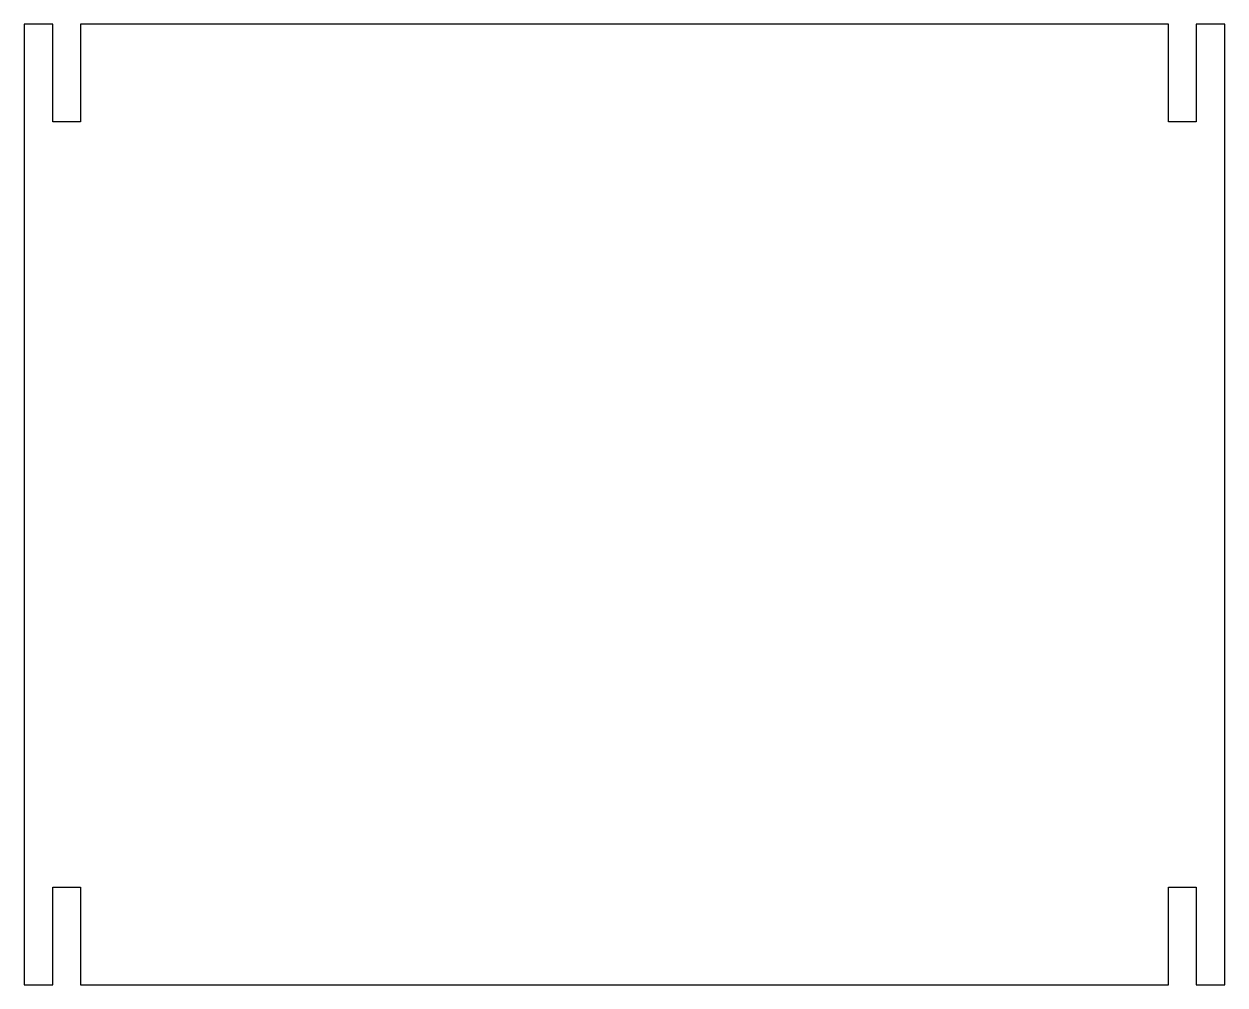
# Model space of a CAD drawing. Extents: x 0 to 282, y 0 to 226.
import ezdxf

# ---------------------------------------------------------------- set-up
doc = ezdxf.new("R2010")
doc.units = 0
doc.layers.get('0').update_dxf_attribs({"linetype": 'continuous'})

msp = doc.modelspace()

# ---------------------------------------------------------------- linework, layer by layer
at = {"color": 0}
msp.add_lwpolyline([(6.7361, 0), (6.7361, 23), (13.2639, 23), (13.2639, 0), (268.7361, 0), (268.7361, 23), (275.2639, 23), (275.2639, 0), (282, 0), (282, 225.6), (275.2639, 225.6), (275.2639, 202.6), (268.7361, 202.6), (268.7361, 225.6), (13.2639, 225.6), (13.2639, 202.6), (6.7361, 202.6), (6.7361, 225.6), (0, 225.6), (0, 0)], close=True, dxfattribs=at)

doc.saveas('drawing.dxf')
